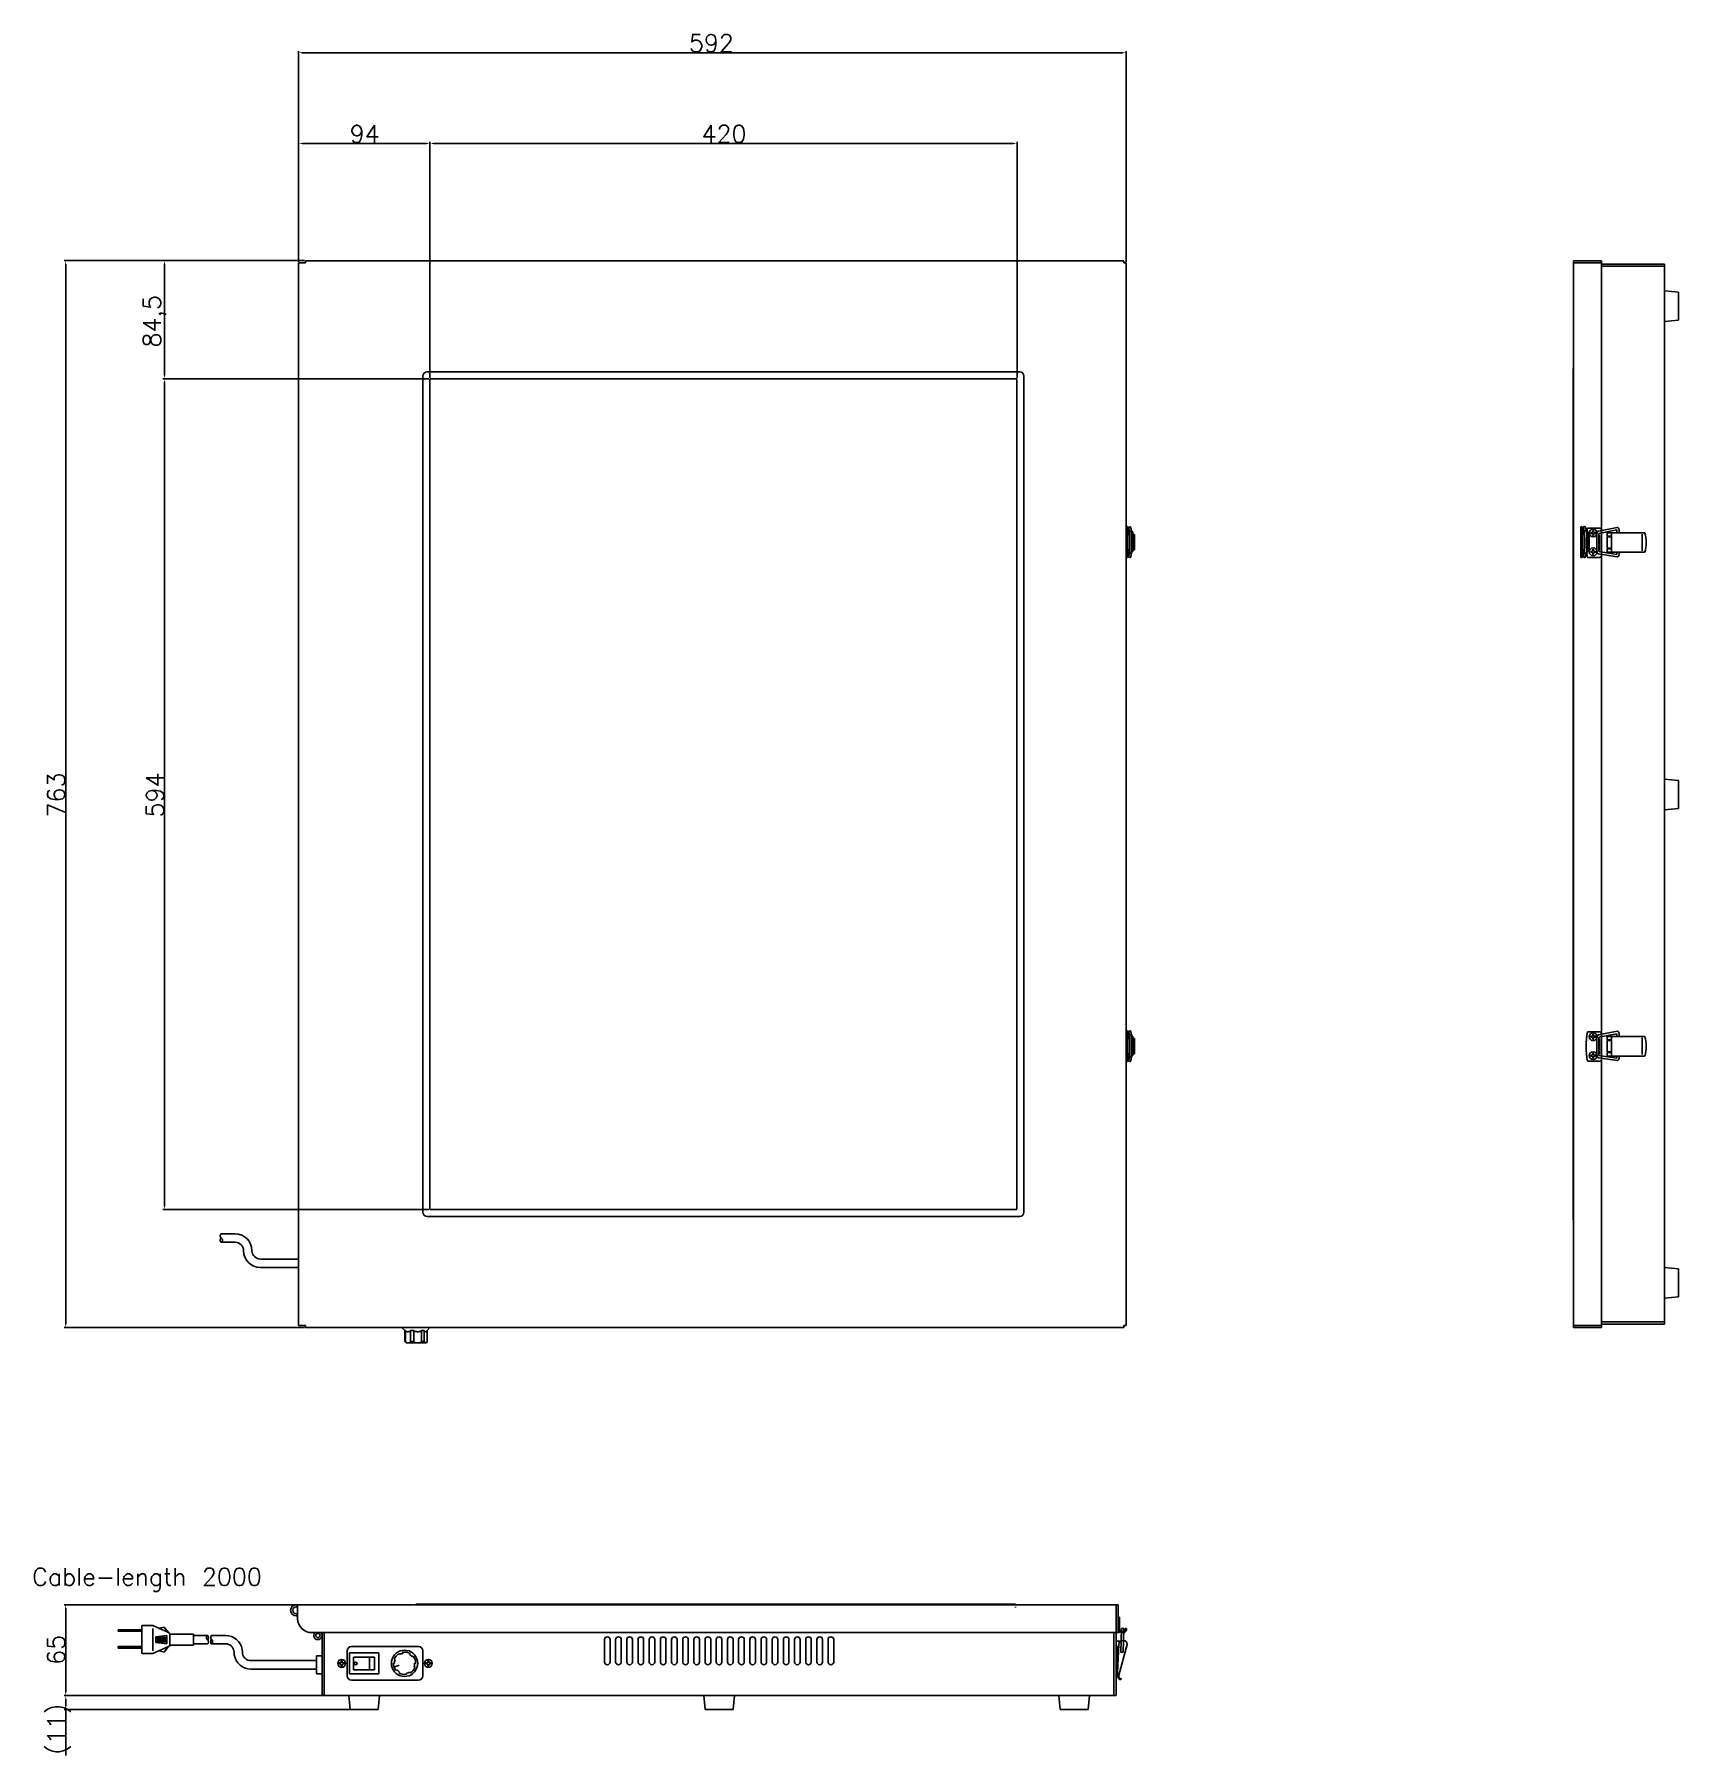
# Model space of a CAD drawing. Extents: x 339 to 1515, y 1810 to 3041.
import ezdxf

# ---------------------------------------------------------------- set-up
doc = ezdxf.new("R2010")
doc.units = 0
doc.linetypes.add('HIDDEN', pattern=[0.375, 0.25, -0.125])
doc.layers.get('0').update_dxf_attribs({"linetype": 'CONTINUOUS'})
doc.layers.get('DEFPOINTS').update_dxf_attribs({"linetype": 'CONTINUOUS'})
doc.layers.add('FP-602', color=7, linetype='CONTINUOUS')
doc.styles.get("Standard").update_dxf_attribs({"font": 'txt', "bigfont": 'extfont2.shx'})
doc.dimstyles.get("Standard").update_dxf_attribs({"dimtxt": 2.5, "dimasz": 2.5, "dimexe": 1.25, "dimexo": 0.625, "dimtad": 1, "dimcen": 2.5, "dimazin": 3, "dimtfac": 1, "dimtmove": 0, "dimatfit": 3})

# ---------------------------------------------------------------- blocks, each defined once
blk = doc.blocks.new('*U18')
at = {"color": 0}
blk.add_text('420', height=12.5, dxfattribs=at).set_placement((815.8, 2964))
blk = doc.blocks.new('*D5')
at = {"color": 0}
for p, q in [((621.5, 2798.7), (621.5, 2964.6)), ((624, 2963.4), (1039, 2963.4)), ((1041.5, 2795.7), (1041.5, 2964.6))]:
    blk.add_line(p, q, dxfattribs=at)
for points in [[(624, 2963.8), (624, 2963), (621.5, 2963.4)], [(1039, 2963.8), (1039, 2963), (1041.5, 2963.4)]]:
    blk.add_solid(points, dxfattribs=at)
at = {"layer": 'DEFPOINTS', "color": 0}
for p in [(1041.5, 2963.4), (621.5, 2798.1), (1041.5, 2795.1)]:
    blk.add_point(p, dxfattribs=at)
at = {"layer": 'FP-602'}
blk.add_blockref('*U18', (0, 0), dxfattribs=at)
blk = doc.blocks.new('*U17')
at = {"color": 0}
blk.add_text('94', height=12.5, dxfattribs=at).set_placement((564.1, 2964))
blk = doc.blocks.new('*D6')
at = {"color": 0}
for p, q in [((527.5, 2878.7), (527.5, 2964.6)), ((619, 2963.4), (530, 2963.4)), ((621.5, 2795.7), (621.5, 2964.6))]:
    blk.add_line(p, q, dxfattribs=at)
for points in [[(530, 2963.8), (530, 2963), (527.5, 2963.4)], [(619, 2963.8), (619, 2963), (621.5, 2963.4)]]:
    blk.add_solid(points, dxfattribs=at)
at = {"layer": 'DEFPOINTS', "color": 0}
for p in [(527.5, 2963.4), (527.5, 2878), (621.5, 2795.1)]:
    blk.add_point(p, dxfattribs=at)
at = {"layer": 'FP-602'}
blk.add_blockref('*U17', (0, 0), dxfattribs=at)
blk = doc.blocks.new('*U19')
at = {"color": 0}
blk.add_text('594', height=12.5, rotation=90, dxfattribs=at).set_placement((431, 2481.4))
blk = doc.blocks.new('*D7')
at = {"color": 0}
for p, q in [((620.8, 2795.1), (430.4, 2795.1)), ((431.6, 2792.6), (431.6, 2203.6)), ((620.8, 2201.1), (430.4, 2201.1))]:
    blk.add_line(p, q, dxfattribs=at)
for points in [[(431.2, 2792.6), (432, 2792.6), (431.6, 2795.1)], [(431.2, 2203.6), (432, 2203.6), (431.6, 2201.1)]]:
    blk.add_solid(points, dxfattribs=at)
at = {"layer": 'DEFPOINTS', "color": 0}
for p in [(621.5, 2795.1), (431.6, 2201.1), (621.5, 2201.1)]:
    blk.add_point(p, dxfattribs=at)
at = {"layer": 'FP-602'}
blk.add_blockref('*U19', (0, 0), dxfattribs=at)
blk = doc.blocks.new('*U22')
at = {"color": 0}
blk.add_text('84,5', height=12.5, rotation=90, dxfattribs=at).set_placement((428.9, 2817.5))
blk = doc.blocks.new('*D8')
at = {"color": 0}
for p, q in [((531.8, 2879.6), (430.4, 2879.6)), ((431.6, 2797.6), (431.6, 2877.1)), ((620.8, 2795.1), (430.4, 2795.1))]:
    blk.add_line(p, q, dxfattribs=at)
for points in [[(431.2, 2877.1), (432, 2877.1), (431.6, 2879.6)], [(431.2, 2797.6), (432, 2797.6), (431.6, 2795.1)]]:
    blk.add_solid(points, dxfattribs=at)
at = {"layer": 'DEFPOINTS', "color": 0}
for p in [(431.6, 2879.6), (532.5, 2879.6), (621.5, 2795.1)]:
    blk.add_point(p, dxfattribs=at)
at = {"layer": 'FP-602'}
blk.add_blockref('*U22', (0, 0), dxfattribs=at)
blk = doc.blocks.new('*U24')
at = {"color": 0}
blk.add_text('763', height=12.5, rotation=90, dxfattribs=at).set_placement((360.3, 2481.4))
blk = doc.blocks.new('*D9')
at = {"color": 0}
for p, q in [((531.8, 2879.6), (359.7, 2879.6)), ((360.9, 2877.1), (360.9, 2119)), ((531.8, 2116.5), (359.7, 2116.5))]:
    blk.add_line(p, q, dxfattribs=at)
for points in [[(360.5, 2877.1), (361.3, 2877.1), (360.9, 2879.6)], [(360.5, 2119), (361.3, 2119), (360.9, 2116.5)]]:
    blk.add_solid(points, dxfattribs=at)
at = {"layer": 'DEFPOINTS', "color": 0}
for p in [(532.5, 2879.6), (360.9, 2116.5), (532.5, 2116.5)]:
    blk.add_point(p, dxfattribs=at)
at = {"layer": 'FP-602'}
blk.add_blockref('*U24', (0, 0), dxfattribs=at)
blk = doc.blocks.new('*U23')
at = {"color": 0}
blk.add_text('592', height=12.5, dxfattribs=at).set_placement((806.8, 3028.9))
blk = doc.blocks.new('*D10')
at = {"color": 0}
for p, q in [((527.5, 2878.7), (527.5, 3029.5)), ((530, 3028.3), (1117, 3028.3)), ((1119.5, 2878.7), (1119.5, 3029.5))]:
    blk.add_line(p, q, dxfattribs=at)
for points in [[(530, 3028.7), (530, 3027.9), (527.5, 3028.3)], [(1117, 3028.7), (1117, 3027.9), (1119.5, 3028.3)]]:
    blk.add_solid(points, dxfattribs=at)
at = {"layer": 'DEFPOINTS', "color": 0}
for p in [(1119.5, 3028.3), (527.5, 2878), (1119.5, 2878)]:
    blk.add_point(p, dxfattribs=at)
at = {"layer": 'FP-602'}
blk.add_blockref('*U23', (0, 0), dxfattribs=at)
blk = doc.blocks.new('*U20')
at = {"color": 0}
blk.add_text('(11)', height=12.5, rotation=90, dxfattribs=at).set_placement((360.3, 1811.1))
blk = doc.blocks.new('*D11')
at = {"color": 0}
for p, q in [((544.3, 1853.3), (359.7, 1853.3)), ((360.9, 1850.8), (360.9, 1845.9)), ((564.3, 1843.4), (359.7, 1843.4)), ((360.9, 1843.4), (360.9, 1810.4))]:
    blk.add_line(p, q, dxfattribs=at)
for points in [[(360.5, 1850.8), (361.3, 1850.8), (360.9, 1853.3)], [(360.5, 1845.9), (361.3, 1845.9), (360.9, 1843.4)]]:
    blk.add_solid(points, dxfattribs=at)
at = {"layer": 'DEFPOINTS', "color": 0}
for p in [(545, 1853.3), (360.9, 1843.4), (565, 1843.4)]:
    blk.add_point(p, dxfattribs=at)
at = {"layer": 'FP-602'}
blk.add_blockref('*U20', (0, 0), dxfattribs=at)
blk = doc.blocks.new('*U21')
at = {"color": 0}
blk.add_text('65', height=12.5, rotation=90, dxfattribs=at).set_placement((360.3, 1875.4))
blk = doc.blocks.new('*D12')
at = {"color": 0}
for p, q in [((526.8, 1918.3), (359.7, 1918.3)), ((360.9, 1915.8), (360.9, 1855.8)), ((544.3, 1853.3), (359.7, 1853.3))]:
    blk.add_line(p, q, dxfattribs=at)
for points in [[(360.5, 1915.8), (361.3, 1915.8), (360.9, 1918.3)], [(360.5, 1855.8), (361.3, 1855.8), (360.9, 1853.3)]]:
    blk.add_solid(points, dxfattribs=at)
at = {"layer": 'DEFPOINTS', "color": 0}
for p in [(527.5, 1918.3), (360.9, 1853.3), (545, 1853.3)]:
    blk.add_point(p, dxfattribs=at)
at = {"layer": 'FP-602'}
blk.add_blockref('*U21', (0, 0), dxfattribs=at)
blk = doc.blocks.new('A$C2AB63598')
at = {"layer": 'FP-602'}
for p, q in [((0.4, 763), (20.4, 763)), ((0.4, 0), (0.4, 763)), ((0.4, 761.5), (20.4, 761.5)), ((20.4, 763), (20.4, 0)), ((65.4, 760.5), (20.4, 760.5)), ((20.4, 759), (65.4, 759)), ((65.4, 2.5), (65.4, 760.5)), ((65.4, 741.5), (75.4, 740.5)), ((65.4, 719.5), (65.4, 741.5)), ((75.4, 720.5), (75.4, 740.5)), ((65.4, 719.5), (75.4, 720.5)), ((0, 686), (0.4, 686)), ((0, 77), (0, 686)), ((0.4, 686), (0.4, 77)), ((5.5, 550.8), (5.5, 572.8)), ((5.5, 572.8), (6.5, 572.8)), ((6.5, 572.8), (6.5, 550.8)), ((7.5, 572), (6.5, 569)), ((7.4, 569), (6.5, 569)), ((8, 567.3), (6.5, 567.3)), ((8, 569), (7.4, 569)), ((7.4, 567.5), (7.4, 568.8)), ((7.5, 572.1), (8, 569.8)), ((8, 569.8), (8, 569)), ((8, 567.3), (8, 569.1)), ((8, 556.3), (8, 567.4)), ((8.2, 569.8), (9.2, 569.8)), ((9.5, 569.8), (9, 572.1)), ((9.5, 569.8), (9.5, 569)), ((9.5, 569), (9.5, 567.3)), ((9.5, 567.3), (9.5, 569)), ((9.5, 569), (9.8, 569)), ((9.5, 556.3), (9.5, 567.3)), ((9.5, 567.3), (10.5, 567.3)), ((9.8, 567.3), (9.5, 567.3)), ((9.8, 569), (9.8, 567.3)), ((9.8, 567.3), (9.8, 569)), ((9.8, 569), (10.5, 569)), ((10.5, 567.3), (9.8, 567.3)), ((10.4, 571.8), (18.9, 571.8)), ((10.5, 569), (10.5, 567.3)), ((10.5, 556.3), (10.5, 567.3)), ((10.5, 567.3), (11.5, 567.3)), ((10.5, 556.3), (10.5, 567.3)), ((10.5, 567.3), (11.5, 567.3)), ((10.5, 567.3), (10.5, 556.3)), ((11.5, 567.3), (11.5, 556.3)), ((11.5, 567.3), (11.5, 556.3)), ((12.6, 568), (12.6, 568.6)), ((12.6, 568.6), (13.2, 568.6)), ((12.6, 568), (13.2, 568)), ((14.1, 570.1), (14.7, 570.1)), ((14.1, 570.1), (14.1, 569.5)), ((14.1, 566.5), (14.1, 567.1)), ((14.1, 566.5), (14.7, 566.5)), ((14.7, 570.1), (14.7, 569.5)), ((14.7, 566.5), (14.7, 567.1)), ((16.2, 568.6), (15.6, 568.6)), ((16.2, 568), (15.6, 568)), ((16.2, 568), (15.6, 568)), ((16.2, 568), (16.2, 568.6)), ((16.9, 568.2), (16.9, 554.8)), ((18.2, 569.7), (31.6, 572.3)), ((18.4, 568), (31.4, 570.5)), ((18.4, 555), (18.4, 568)), ((18.4, 566.8), (18.9, 566.8)), ((18.9, 566.8), (18.9, 555.8)), ((24.4, 568.5), (27.4, 568.5)), ((24.4, 566), (24.4, 568.5)), ((27.4, 568.5), (27.4, 566)), ((27.4, 568.5), (27.4, 554.5)), ((51.4, 568.5), (27.4, 568.5)), ((31.4, 570.5), (31.4, 568.5)), ((32.9, 570.8), (32.9, 568.5)), ((49.4, 567.5), (49.4, 555.5)), ((8, 556.3), (6.5, 556.3)), ((6.5, 555), (6.5, 556.3)), ((6.5, 556.3), (8, 556.3)), ((8, 555), (6.5, 555)), ((7.5, 551.5), (6.5, 555)), ((7.4, 555.2), (7.4, 556.1)), ((8, 553.8), (8, 556.3)), ((8, 553.8), (8, 556.3)), ((8, 556.3), (8, 555)), ((9.5, 553.8), (9.5, 556.3)), ((10.5, 556.3), (9.5, 556.3)), ((9.5, 555), (9.5, 556.3)), ((9.5, 556.3), (9.8, 556.3)), ((9.8, 555), (9.5, 555)), ((9.8, 556.3), (9.8, 555)), ((9.8, 555), (9.8, 556.3)), ((9.8, 556.3), (10.5, 556.3)), ((10.5, 555), (9.8, 555)), ((11.5, 556.3), (10.5, 556.3)), ((11.5, 556.3), (10.5, 556.3)), ((10.5, 556.3), (10.5, 555)), ((12.6, 554.5), (12.6, 555.1)), ((12.6, 555.1), (13.2, 555.1)), ((12.6, 554.5), (13.2, 554.5)), ((14.1, 556.6), (14.7, 556.6)), ((14.1, 556.6), (14.1, 556)), ((14.7, 556.6), (14.7, 556)), ((16.2, 555.1), (15.6, 555.1)), ((16.2, 554.5), (15.6, 554.5)), ((16.2, 554.5), (15.6, 554.5)), ((16.2, 554.5), (16.2, 555.1)), ((18.9, 555.8), (18.4, 555.8)), ((18.4, 555), (31.4, 553)), ((27.4, 566), (24.4, 566)), ((24.4, 565.5), (27.4, 565.5)), ((24.4, 557.5), (24.4, 565.5)), ((27.4, 557.5), (24.4, 557.5)), ((24.4, 557), (27.4, 557)), ((24.4, 554.5), (24.4, 557)), ((27.4, 554.5), (24.4, 554.5)), ((27.4, 565.5), (27.4, 557.5)), ((27.4, 557), (27.4, 554.5)), ((27.4, 554.5), (51.4, 554.5)), ((31.4, 553), (31.4, 554.5)), ((32.9, 552.8), (32.9, 554.5)), ((6.5, 550.8), (5.5, 550.8)), ((7.5, 551.6), (8, 553.8)), ((8.2, 553.8), (9.2, 553.8)), ((9, 551.6), (9.5, 553.8)), ((18.9, 550.8), (10.4, 550.8)), ((14.1, 553), (14.1, 553.6)), ((14.1, 553), (14.7, 553)), ((14.7, 553), (14.7, 553.6)), ((18.2, 553.3), (31.6, 551.2)), ((65.4, 392.2), (75.4, 391.2)), ((65.4, 370.2), (65.4, 392.2)), ((75.4, 371.2), (75.4, 391.2)), ((65.4, 370.2), (75.4, 371.2)), ((10.4, 211.5), (18.9, 211.5)), ((14.1, 209.8), (14.7, 209.8)), ((14.1, 209.8), (14.1, 209.2)), ((14.7, 209.8), (14.7, 209.2)), ((18.2, 209.4), (31.6, 212)), ((18.4, 207.7), (31.4, 210.2)), ((31.4, 210.2), (31.4, 208.2)), ((32.9, 210.5), (32.9, 208.2)), ((12.6, 207.7), (12.6, 208.3)), ((12.6, 208.3), (13.2, 208.3)), ((12.6, 207.7), (13.2, 207.7)), ((14.1, 206.2), (14.1, 206.8)), ((14.1, 206.2), (14.7, 206.2)), ((14.7, 206.2), (14.7, 206.8)), ((16.2, 208.3), (15.6, 208.3)), ((16.2, 207.7), (15.6, 207.7)), ((16.2, 207.7), (15.6, 207.7)), ((16.2, 207.7), (16.2, 208.3)), ((16.9, 207.9), (16.9, 194.5)), ((18.4, 194.7), (18.4, 207.7)), ((18.4, 206.5), (18.9, 206.5)), ((18.9, 206.5), (18.9, 195.5)), ((24.4, 208.2), (27.4, 208.2)), ((24.4, 205.7), (24.4, 208.2)), ((27.4, 205.7), (24.4, 205.7)), ((24.4, 205.2), (27.4, 205.2)), ((24.4, 197.2), (24.4, 205.2)), ((27.4, 197.2), (24.4, 197.2)), ((27.4, 208.2), (27.4, 205.7)), ((27.4, 208.2), (27.4, 194.2)), ((51.4, 208.2), (27.4, 208.2)), ((27.4, 205.2), (27.4, 197.2)), ((49.4, 207.2), (49.4, 195.2)), ((18.9, 190.5), (10.4, 190.5)), ((12.6, 194.2), (12.6, 194.8)), ((12.6, 194.8), (13.2, 194.8)), ((12.6, 194.2), (13.2, 194.2)), ((14.1, 196.3), (14.7, 196.3)), ((14.1, 196.3), (14.1, 195.7)), ((14.1, 192.7), (14.1, 193.3)), ((14.1, 192.7), (14.7, 192.7)), ((14.7, 196.3), (14.7, 195.7)), ((14.7, 192.7), (14.7, 193.3)), ((16.2, 194.8), (15.6, 194.8)), ((16.2, 194.2), (15.6, 194.2)), ((16.2, 194.2), (15.6, 194.2)), ((16.2, 194.2), (16.2, 194.8)), ((18.2, 193), (31.6, 190.9)), ((18.9, 195.5), (18.4, 195.5)), ((18.4, 194.7), (31.4, 192.7)), ((24.4, 196.7), (27.4, 196.7)), ((24.4, 194.2), (24.4, 196.7)), ((27.4, 194.2), (24.4, 194.2)), ((27.4, 196.7), (27.4, 194.2)), ((27.4, 194.2), (51.4, 194.2)), ((31.4, 192.7), (31.4, 194.2)), ((32.9, 192.5), (32.9, 194.2)), ((0.4, 77), (0, 77)), ((65.5, 43), (75.5, 42)), ((65.5, 21), (65.5, 43)), ((75.5, 22), (75.5, 42)), ((65.5, 21), (75.5, 22)), ((0.4, 1.5), (20.4, 1.5)), ((20.4, 0), (0.4, 0)), ((20.4, 4), (65.4, 4)), ((20.4, 2.5), (65.4, 2.5))]:
    blk.add_line(p, q, dxfattribs=at)
for centre in [(14.4, 568.3), (14.4, 554.8), (14.4, 208), (14.4, 194.5)]:
    blk.add_circle(centre, 2.8, dxfattribs=at)
for centre, radius, start, end in [((8.2, 572.1), 0.75, 0, 180), ((69.9, 561.3), 60.5, 170, 190), ((13.3, 569.4), 0.8, 262, 0), ((13.3, 567.2), 0.8, 0, 98), ((13.3, 569.4), 0.8, 0, 8), ((13.3, 567.2), 0.8, 352, 0), ((15.5, 569.4), 0.8, 172, 278), ((15.5, 567.2), 0.8, 82, 188), ((18.4, 568.2), 1.5, 98, 180), ((18.9, 570.3), 1.5, 7.9, 90), ((31.4, 570.8), 1.5, 0, 82), ((27.2, 561.5), 25.1, 0, 16.2), ((13.3, 555.9), 0.8, 262, 0), ((13.3, 553.7), 0.8, 0, 98), ((13.3, 555.9), 0.8, 0, 8), ((15.5, 555.9), 0.8, 172, 278), ((15.5, 553.7), 0.8, 82, 188), ((18.4, 554.8), 1.5, 180, 262), ((27.2, 561.5), 25.1, 343.8, 0), ((8.2, 551.6), 0.75, 180, 0), ((13.3, 553.7), 0.8, 352, 0), ((18.9, 552.3), 1.5, 270, 0), ((18.9, 552.3), 1.5, 0, 25.2), ((31.4, 552.7), 1.5, 278, 0), ((69.9, 201), 60.5, 170, 190), ((18.4, 207.9), 1.5, 98, 180), ((18.9, 210), 1.5, 7.9, 90), ((31.4, 210.5), 1.5, 0, 82), ((13.3, 209.1), 0.8, 262, 0), ((13.3, 206.9), 0.8, 0, 98), ((13.3, 209.1), 0.8, 0, 8), ((13.3, 206.9), 0.8, 352, 0), ((15.5, 209.1), 0.8, 172, 278), ((15.5, 206.9), 0.8, 82, 188), ((27.2, 201.2), 25.1, 0, 16.2), ((27.2, 201.2), 25.1, 343.8, 0), ((13.3, 195.6), 0.8, 262, 0), ((13.3, 193.4), 0.8, 0, 98), ((13.3, 195.6), 0.8, 0, 8), ((13.3, 193.4), 0.8, 352, 0), ((15.5, 195.6), 0.8, 172, 278), ((15.5, 193.4), 0.8, 82, 188), ((18.4, 194.5), 1.5, 180, 262), ((18.9, 192), 1.5, 270, 0), ((18.9, 192), 1.5, 0, 25.2), ((31.4, 192.4), 1.5, 278, 0)]:
    blk.add_arc(centre, radius, start, end, dxfattribs=at)
blk = doc.blocks.new('A$C5C9B635F')
at = {"layer": 'FP-602'}
for p, q in [((127.5, 75), (715.5, 75)), ((128.5, 75), (128.5, 65)), ((213, 75.4), (642, 75.4)), ((213, 75), (213, 75.4)), ((642, 75), (213, 75)), ((714, 75), (714, 55)), ((715.5, 75), (715.5, 55)), ((127.5, 73.5), (128.5, 73.5)), ((127.5, 68.5), (128.5, 68.5)), ((127.5, 67), (128.5, 67)), ((642, 73.4), (642, 73)), ((715.5, 55), (715.5, 66)), ((715.5, 66), (716.5, 66)), ((716.5, 66), (716.5, 55)), ((0, 57), (17, 57)), ((0, 56), (0, 57)), ((17, 56), (0, 56)), ((17, 60), (17, 40)), ((17, 60), (25, 60)), ((17, 57), (17, 56)), ((25, 60), (36, 55)), ((25, 58), (25, 42)), ((35, 53), (27, 52)), ((27, 52), (27, 48)), ((28, 52), (28, 48)), ((29, 52), (29, 48)), ((33, 59), (29.3, 58)), ((30, 52), (30, 48)), ((31, 52), (31, 48)), ((32, 52), (32, 48)), ((36, 55), (33, 59)), ((33, 52), (33, 48)), ((34, 52), (34, 48)), ((35, 53), (35, 47)), ((37, 54), (37, 46)), ((37, 54), (54, 54)), ((37, 46), (37, 54)), ((54, 54), (54, 46)), ((54, 53), (64, 53)), ((77, 53), (67, 53)), ((715.5, 55), (138.5, 55)), ((146, 52), (146, 55)), ((146, 10), (146, 55)), ((147.5, 10), (147.5, 55)), ((348, 50), (348, 34)), ((352, 50), (352, 34)), ((356, 50), (356, 34)), ((360, 50), (360, 34)), ((364, 50), (364, 34)), ((368, 50), (368, 34)), ((372, 50), (372, 34)), ((376, 50), (376, 34)), ((380, 50), (380, 34)), ((384, 50), (384, 34)), ((388, 50), (388, 34)), ((392, 50), (392, 34)), ((396, 50), (396, 34)), ((400, 50), (400, 34)), ((404, 50), (404, 34)), ((408, 50), (408, 34)), ((412, 50), (412, 34)), ((416, 50), (416, 34)), ((420, 50), (420, 34)), ((424, 50), (424, 34)), ((428, 50), (428, 34)), ((432, 50), (432, 34)), ((436, 50), (436, 34)), ((440, 50), (440, 34)), ((444, 50), (444, 34)), ((448, 50), (448, 34)), ((452, 50), (452, 34)), ((456, 50), (456, 34)), ((460, 50), (460, 34)), ((464, 50), (464, 34)), ((468, 50), (468, 34)), ((472, 50), (472, 34)), ((476, 50), (476, 34)), ((480, 50), (480, 34)), ((484, 50), (484, 34)), ((488, 50), (488, 34)), ((492, 50), (492, 34)), ((496, 50), (496, 34)), ((500, 50), (500, 34)), ((504, 50), (504, 34)), ((508, 50), (508, 34)), ((512, 50), (512, 34)), ((712.5, 55), (712.5, 10)), ((714, 55), (714, 10)), ((716.5, 55), (715.5, 55)), ((717.5, 41), (718, 58)), ((718, 58), (719.5, 58)), ((719.5, 58), (719, 41)), ((720.5, 58), (721.5, 58)), ((0, 45), (17, 45)), ((0, 44), (0, 45)), ((17, 44), (0, 44)), ((17, 45), (17, 44)), ((17, 40), (25, 40)), ((25, 40), (36, 45)), ((35, 47), (27, 48)), ((33, 41), (29.3, 41.9)), ((36, 45), (33, 41)), ((54, 46), (37, 46)), ((54, 47), (64, 47)), ((77, 47), (67, 47)), ((142, 25.5), (142, 38.5)), ((142, 38.5), (146, 38.5)), ((146, 38.5), (146, 25.5)), ((164, 42), (164, 24)), ((165.5, 40.5), (186.5, 40.5)), ((165.5, 25.5), (165.5, 40.5)), ((167, 45), (215, 45)), ((168.5, 37.5), (183.5, 37.5)), ((168.5, 28.5), (168.5, 37.5)), ((180, 37), (180, 29)), ((183.5, 37.5), (183.5, 28.5)), ((186.5, 40.5), (186.5, 25.5)), ((201.4, 39.3), (201, 40)), ((203.7, 40.2), (203.6, 41)), ((208.6, 39.3), (209, 40)), ((210.5, 37.7), (211.1, 38.2)), ((218, 42), (218, 24)), ((714, 49), (715, 49)), ((714, 45), (716, 45)), ((715, 49), (717.5, 49)), ((716, 46.5), (715, 26.5)), ((715, 24), (715, 45)), ((722, 46.5), (716, 24.5)), ((717.5, 41), (719, 41)), ((115, 35), (95, 35)), ((95, 29), (115, 29)), ((114, 29), (142, 29)), ((115, 35), (142, 35)), ((146, 25.5), (142, 25.5)), ((158.2, 32.7), (158.2, 33.3)), ((158.2, 33.3), (158.8, 33.3)), ((158.2, 32.7), (158.8, 32.7)), ((159.7, 34.8), (160.3, 34.8)), ((159.7, 34.8), (159.7, 34.2)), ((159.7, 31.2), (159.7, 31.8)), ((159.7, 31.2), (160.3, 31.2)), ((160.3, 34.8), (160.3, 34.2)), ((160.3, 31.2), (160.3, 31.8)), ((161.8, 33.3), (161.2, 33.3)), ((161.8, 32.7), (161.2, 32.7)), ((161.8, 32.7), (161.2, 32.7)), ((161.8, 32.7), (161.8, 33.3)), ((186.5, 25.5), (165.5, 25.5)), ((183.5, 28.5), (168.5, 28.5)), ((197.8, 33.1), (197, 33.1)), ((198.2, 35.5), (197.5, 35.8)), ((201.2, 31.7), (197.5, 30.3)), ((199.5, 28.5), (198.9, 27.9)), ((201.4, 26.8), (201, 26.2)), ((206.3, 26), (206.4, 25.2)), ((208.6, 26.8), (209, 26.2)), ((211.8, 30.6), (212.5, 30.3)), ((212.2, 33.1), (213, 33.1)), ((220.2, 32.7), (220.2, 33.3)), ((220.2, 33.3), (220.8, 33.3)), ((220.2, 32.7), (220.8, 32.7)), ((221.7, 34.8), (222.3, 34.8)), ((221.7, 34.8), (221.7, 34.2)), ((221.7, 31.2), (221.7, 31.8)), ((221.7, 31.2), (222.3, 31.2)), ((222.3, 34.8), (222.3, 34.2)), ((222.3, 31.2), (222.3, 31.8)), ((223.8, 33.3), (223.2, 33.3)), ((223.8, 32.7), (223.2, 32.7)), ((223.8, 32.7), (223.2, 32.7)), ((223.8, 32.7), (223.8, 33.3)), ((167, 21), (215, 21)), ((714, 24), (715, 24)), ((717, 21.5), (717.5, 21.5)), ((717.5, 21.5), (718, 22)), ((146, 10), (714, 10)), ((165, 10), (166, 0)), ((165, 10), (187, 10)), ((166, 0), (186, 0)), ((187, 10), (186, 0)), ((419, 10), (420, 0)), ((419, 10), (441, 10)), ((420, 0), (440, 0)), ((441, 10), (440, 0)), ((673, 10), (674, 0)), ((673, 10), (695, 10)), ((674, 0), (694, 0)), ((695, 10), (694, 0))]:
    blk.add_line(p, q, dxfattribs=at)
for points in [[(64.8, 51.5), (64.7, 51.2), (64.7, 51), (64.6, 50.7), (64.6, 50.5), (64.5, 50.3), (64.4, 50.2), (64.3, 50.1), (64.1, 50), (64, 50), (63.9, 50), (63.7, 50.1), (63.6, 50.2), (63.5, 50.3), (63.4, 50.5), (63.4, 50.7), (63.3, 51), (63.3, 51.2), (63.3, 51.5), (63.3, 51.7), (63.3, 52), (63.4, 52.2), (63.4, 52.4), (63.5, 52.6), (63.6, 52.8), (63.7, 52.9), (63.9, 53), (64, 53), (64.1, 53), (64.3, 52.9), (64.4, 52.8), (64.5, 52.6), (64.6, 52.4), (64.6, 52.2), (64.7, 52), (64.7, 51.7), (64.8, 51.5)], [(64, 50), (64.1, 50), (64.3, 49.9), (64.4, 49.8), (64.5, 49.6), (64.6, 49.4), (64.6, 49.2), (64.7, 49), (64.7, 48.7), (64.8, 48.5), (64.7, 48.2), (64.7, 48), (64.6, 47.7), (64.6, 47.5), (64.5, 47.3), (64.4, 47.2), (64.3, 47.1), (64.1, 47), (64, 47)], [(67, 50), (66.9, 50), (66.7, 50.1), (66.6, 50.2), (66.5, 50.3), (66.4, 50.5), (66.4, 50.7), (66.3, 51), (66.3, 51.2), (66.3, 51.5), (66.3, 51.7), (66.3, 52), (66.4, 52.2), (66.4, 52.4), (66.5, 52.6), (66.6, 52.8), (66.7, 52.9), (66.9, 53), (67, 53)], [(66.3, 48.5), (66.3, 48.7), (66.3, 49), (66.4, 49.2), (66.4, 49.4), (66.5, 49.6), (66.6, 49.8), (66.7, 49.9), (66.9, 50), (67, 50), (67.1, 50), (67.3, 49.9), (67.4, 49.8), (67.5, 49.6), (67.6, 49.4), (67.6, 49.2), (67.7, 49), (67.7, 48.7), (67.8, 48.5), (67.7, 48.2), (67.7, 48), (67.6, 47.7), (67.6, 47.5), (67.5, 47.3), (67.4, 47.2), (67.3, 47.1), (67.1, 47), (67, 47), (66.9, 47), (66.7, 47.1), (66.6, 47.2), (66.5, 47.3), (66.4, 47.5), (66.4, 47.7), (66.3, 48), (66.3, 48.2), (66.3, 48.5)], [(77, 53), (79.1, 52.8), (81.1, 52.3), (83, 51.4), (84.7, 50.2), (86.2, 48.7), (87.4, 47), (88.3, 45.1), (88.8, 43.1), (89, 41)], [(716.5, 56), (716.6, 55.9), (716.7, 55.8), (716.7, 55.7), (716.8, 55.6), (716.9, 55.6), (717, 55.5), (717.2, 55.3), (717.4, 55.2), (717.6, 55.1), (717.8, 55.1), (718.1, 55), (718.3, 55), (718.4, 55), (718.5, 55), (718.6, 55), (718.8, 55), (718.9, 55), (719, 55), (719.2, 55), (719.4, 55), (719.6, 55), (719.8, 55.1), (719.9, 55.1), (720.1, 55.2), (720.2, 55.2), (720.2, 55.3), (720.3, 55.3), (720.4, 55.4), (720.4, 55.4), (720.5, 55.5), (720.7, 55.6), (720.8, 55.8), (721, 56), (721.1, 56.2), (721.2, 56.4), (721.3, 56.6), (721.3, 56.6), (721.4, 56.7), (721.4, 56.9), (721.4, 57), (721.5, 57.2), (721.5, 57.3), (721.5, 57.5), (721.5, 57.6), (721.5, 57.6), (721.5, 57.7), (721.5, 57.8), (721.5, 57.9), (721.5, 58), (721.5, 58)], [(716.5, 57), (716.6, 56.9), (716.7, 56.8), (716.8, 56.7), (716.9, 56.6), (717, 56.6), (717.1, 56.5), (717.3, 56.4), (717.5, 56.3), (717.7, 56.2), (717.9, 56.1), (718.1, 56), (718.3, 56), (718.4, 56), (718.5, 56), (718.6, 56), (718.8, 56), (718.9, 56), (719, 56), (719.2, 56), (719.3, 56), (719.5, 56.1), (719.6, 56.1), (719.8, 56.2), (719.9, 56.3), (720, 56.3), (720, 56.4), (720.1, 56.4), (720.1, 56.5), (720.2, 56.5), (720.2, 56.6), (720.2, 56.6), (720.3, 56.7), (720.3, 56.8), (720.3, 56.8), (720.4, 56.9), (720.4, 57), (720.4, 57), (720.4, 57.1), (720.4, 57.1), (720.5, 57.2), (720.5, 57.3), (720.5, 57.4), (720.5, 57.5), (720.5, 57.5), (720.5, 57.6), (720.5, 57.6), (720.5, 57.7), (720.5, 57.8), (720.5, 57.9), (720.5, 58)], [(77, 47), (78, 46.9), (79.1, 46.6), (80, 46.2), (80.9, 45.6), (81.6, 44.8), (82.2, 44), (82.6, 43), (82.9, 42), (83, 41)], [(95, 29), (92.9, 29.2), (90.9, 29.7), (89, 30.6), (87.3, 31.8), (85.8, 33.3), (84.6, 35), (83.7, 36.9), (83.2, 38.9), (83, 41)], [(95, 35), (94, 35.1), (92.9, 35.3), (92, 35.8), (91.1, 36.4), (90.4, 37.1), (89.8, 38), (89.4, 38.9), (89.1, 39.9), (89, 41)], [(195.6, 33.1), (195.7, 31.4), (196.2, 29.9), (196.9, 28.4), (197.8, 27), (199, 25.9), (200.3, 24.9), (201.8, 24.2), (203.4, 23.8), (205, 23.7), (206.6, 23.8), (208.2, 24.2), (209.7, 24.9), (211, 25.9), (212.2, 27), (213.1, 28.4), (213.8, 29.9), (214.3, 31.4), (214.4, 33.1), (214.3, 34.7), (213.8, 36.3), (213.1, 37.8), (212.2, 39.1), (211, 40.3), (209.7, 41.2), (208.2, 41.9), (206.6, 42.3), (205, 42.5), (203.4, 42.3), (201.8, 41.9), (200.3, 41.2), (199, 40.3), (197.8, 39.1), (196.9, 37.8), (196.2, 36.3), (195.7, 34.7), (195.6, 33.1)], [(201, 40), (199.9, 39.2), (198.9, 38.2), (198.1, 37.1), (197.5, 35.8)], [(203.7, 40.2), (202.5, 39.8), (201.4, 39.3)], [(209, 40), (207.7, 40.6), (206.4, 41), (205, 41.1), (203.6, 41)], [(210.5, 37.7), (209.6, 38.6), (208.6, 39.3)], [(213, 33.1), (212.9, 34.5), (212.5, 35.8), (211.9, 37.1), (211.1, 38.2)], [(197, 33.1), (197.1, 31.7), (197.5, 30.3), (198.1, 29.1), (198.9, 27.9)], [(198.2, 35.5), (197.9, 34.3), (197.8, 33.1)], [(199.5, 28.5), (200.4, 27.6), (201.4, 26.8)], [(201, 26.2), (202.3, 25.6), (203.6, 25.2), (205, 25.1), (206.4, 25.2)], [(206.3, 26), (207.5, 26.3), (208.6, 26.8)], [(209, 26.2), (210.1, 27), (211.1, 27.9), (211.9, 29.1), (212.5, 30.3)], [(211.8, 30.6), (212.1, 31.8), (212.2, 33.1)], [(715, 24.5), (715, 24.3), (715, 24.1), (715, 23.9), (715.1, 23.7), (715.1, 23.5), (715.2, 23.3), (715.3, 23.1), (715.3, 23), (715.4, 22.8), (715.5, 22.7), (715.6, 22.5), (715.7, 22.4), (715.8, 22.3), (715.9, 22.2), (715.9, 22.1), (716, 22), (716.1, 21.9), (716.2, 21.8), (716.3, 21.7), (716.4, 21.6), (716.6, 21.6), (716.7, 21.5), (716.8, 21.5), (717, 21.5)], [(716, 24.5), (716, 24.3), (716, 24.1), (716.1, 23.9), (716.1, 23.7), (716.1, 23.5), (716.2, 23.3), (716.3, 23.1), (716.3, 22.9), (716.4, 22.8), (716.5, 22.6), (716.6, 22.5), (716.7, 22.4), (716.8, 22.3), (716.9, 22.3), (716.9, 22.2), (717, 22.2), (717.1, 22.1), (717.2, 22.1), (717.2, 22.1), (717.3, 22), (717.5, 22), (717.6, 22), (717.7, 22), (717.9, 22), (718, 22), (718, 22)]]:
    blk.add_lwpolyline(points, dxfattribs=at)
for centre, radius in [((143, 53), 1.5), ((160, 33), 2.8), ((170, 33), 1), ((222, 33), 2.8)]:
    blk.add_circle(centre, radius, dxfattribs=at)
for centre, radius, start, end in [((127.5, 71), 4, 90, 270), ((127.5, 71), 2.5, 90, 270), ((138.5, 65), 10, 180, 270), ((36, 54), 1, 0, 90), ((143, 53), 3, 138, 0), ((143, 53), 3, 0, 41), ((350, 50), 2, 0, 180), ((358, 50), 2, 0, 180), ((366, 50), 2, 0, 180), ((374, 50), 2, 0, 180), ((382, 50), 2, 0, 180), ((390, 50), 2, 0, 180), ((398, 50), 2, 0, 180), ((406, 50), 2, 0, 180), ((414, 50), 2, 0, 180), ((422, 50), 2, 0, 180), ((430, 50), 2, 0, 180), ((438, 50), 2, 0, 180), ((446, 50), 2, 0, 180), ((454, 50), 2, 0, 180), ((462, 50), 2, 0, 180), ((470, 50), 2, 0, 180), ((478, 50), 2, 0, 180), ((486, 50), 2, 0, 180), ((494, 50), 2, 0, 180), ((502, 50), 2, 0, 180), ((510, 50), 2, 0, 180), ((719, 46.5), 3, 0, 180), ((36, 46), 1, 270, 0), ((167, 42), 3, 90, 180), ((215, 42), 3, 0, 90), ((158.9, 34.1), 0.8, 262, 0), ((158.9, 31.9), 0.8, 0, 98), ((158.9, 34.1), 0.8, 0, 8), ((158.9, 31.9), 0.8, 352, 0), ((161.1, 34.1), 0.8, 172, 278), ((161.1, 31.9), 0.8, 82, 188), ((220.9, 34.1), 0.8, 262, 0), ((220.9, 31.9), 0.8, 0, 98), ((220.9, 34.1), 0.8, 0, 8), ((220.9, 31.9), 0.8, 352, 0), ((223.1, 34.1), 0.8, 172, 278), ((223.1, 31.9), 0.8, 82, 188), ((350, 34), 2, 180, 0), ((358, 34), 2, 180, 0), ((366, 34), 2, 180, 0), ((374, 34), 2, 180, 0), ((382, 34), 2, 180, 0), ((390, 34), 2, 180, 0), ((398, 34), 2, 180, 0), ((406, 34), 2, 180, 0), ((414, 34), 2, 180, 0), ((422, 34), 2, 180, 0), ((430, 34), 2, 180, 0), ((438, 34), 2, 180, 0), ((446, 34), 2, 180, 0), ((454, 34), 2, 180, 0), ((462, 34), 2, 180, 0), ((470, 34), 2, 180, 0), ((478, 34), 2, 180, 0), ((486, 34), 2, 180, 0), ((494, 34), 2, 180, 0), ((502, 34), 2, 180, 0), ((510, 34), 2, 180, 0), ((167, 24), 3, 180, 270), ((215, 24), 3, 270, 0)]:
    blk.add_arc(centre, radius, start, end, dxfattribs=at)
blk = doc.blocks.new('A$C2C756D25')
at = {"layer": 'FP-602'}
for p, q in [((61, 772.5), (56, 772.5)), ((56, 772.5), (56, 12.5)), ((61, 774), (61, 772.5)), ((646.5, 774), (61, 774)), ((646.5, 774), (646.5, 772.5)), ((646.5, 772.5), (648, 772.5)), ((648, 12.5), (648, 772.5)), ((145, 93.5), (145, 691.5)), ((572, 694.5), (148, 694.5)), ((575, 691.5), (575, 93.5)), ((648, 561.8), (648, 583.8)), ((648, 583.8), (649, 583.8)), ((649, 583.8), (649, 561.8)), ((650, 583), (649, 580)), ((649.9, 580), (649, 580)), ((650.5, 580), (649.9, 580)), ((649.9, 578.5), (649.9, 579.8)), ((650, 583), (650.5, 580.8)), ((650.5, 580.8), (650.5, 579.9)), ((650.5, 578.3), (650.5, 580.1)), ((650.7, 580.8), (651.7, 580.8)), ((652, 580.8), (651.5, 583)), ((652, 580.8), (652, 580)), ((652, 580), (652, 578.3)), ((652, 578.3), (652, 580)), ((652, 580), (652.3, 580)), ((652.3, 580), (652.3, 578.3)), ((652.3, 578.3), (652.3, 580)), ((652.3, 580), (653, 580)), ((653, 580), (653, 578.3)), ((650.5, 578.3), (649, 578.3)), ((650.5, 567.3), (649, 567.3)), ((649, 566), (649, 567.3)), ((649, 567.3), (650.5, 567.3)), ((649.9, 566.2), (649.9, 567.1)), ((650.5, 567.3), (650.5, 578.4)), ((650.5, 564.8), (650.5, 567.3)), ((650.5, 564.8), (650.5, 567.3)), ((650.5, 567.3), (650.5, 566)), ((652, 567.3), (652, 578.3)), ((652, 578.3), (653, 578.3)), ((652.3, 578.3), (652, 578.3)), ((652, 564.8), (652, 567.3)), ((653, 567.3), (652, 567.3)), ((652, 566), (652, 567.3)), ((652, 567.3), (652.3, 567.3)), ((653, 578.3), (652.3, 578.3)), ((652.3, 567.3), (652.3, 566)), ((652.3, 566), (652.3, 567.3)), ((652.3, 567.3), (653, 567.3)), ((653, 567.3), (653, 578.3)), ((653, 578.3), (654, 578.3)), ((653, 567.3), (653, 578.3)), ((653, 578.3), (654, 578.3)), ((653, 578.3), (653, 567.3)), ((654, 567.3), (653, 567.3)), ((654, 567.3), (653, 567.3)), ((653, 567.3), (653, 566)), ((654, 578.3), (654, 567.3)), ((654, 578.3), (654, 567.3)), ((649, 561.8), (648, 561.8)), ((650.5, 566), (649, 566)), ((650, 562.5), (649, 566)), ((650, 562.5), (650.5, 564.8)), ((650.7, 564.8), (651.7, 564.8)), ((651.5, 562.5), (652, 564.8)), ((652.3, 566), (652, 566)), ((653, 566), (652.3, 566)), ((648, 201.3), (648, 223.3)), ((648, 223.3), (649, 223.3)), ((649, 223.3), (649, 201.3)), ((650, 222.5), (649, 219.5)), ((650, 222.5), (650.5, 220.3)), ((652, 220.3), (651.5, 222.5)), ((649.9, 219.5), (649, 219.5)), ((650.5, 217.8), (649, 217.8)), ((650.5, 219.5), (649.9, 219.5)), ((649.9, 218), (649.9, 219.3)), ((650.5, 220.3), (650.5, 219.4)), ((650.5, 217.8), (650.5, 219.6)), ((650.5, 206.8), (650.5, 217.9)), ((650.7, 220.3), (651.7, 220.3)), ((652, 220.3), (652, 219.5)), ((652, 219.5), (652, 217.8)), ((652, 217.8), (652, 219.5)), ((652, 219.5), (652.3, 219.5)), ((652, 206.8), (652, 217.8)), ((652, 217.8), (653, 217.8)), ((652.3, 217.8), (652, 217.8)), ((652.3, 219.5), (652.3, 217.8)), ((652.3, 217.8), (652.3, 219.5)), ((652.3, 219.5), (653, 219.5)), ((653, 217.8), (652.3, 217.8)), ((653, 219.5), (653, 217.8)), ((653, 206.8), (653, 217.8)), ((653, 217.8), (654, 217.8)), ((653, 206.8), (653, 217.8)), ((653, 217.8), (654, 217.8)), ((653, 217.8), (653, 206.8)), ((654, 217.8), (654, 206.8)), ((654, 217.8), (654, 206.8)), ((649, 201.3), (648, 201.3)), ((650.5, 206.8), (649, 206.8)), ((649, 205.5), (649, 206.8)), ((649, 206.8), (650.5, 206.8)), ((650.5, 205.5), (649, 205.5)), ((650, 202), (649, 205.5)), ((649.9, 205.7), (649.9, 206.6)), ((650, 202), (650.5, 204.3)), ((650.5, 204.3), (650.5, 206.8)), ((650.5, 204.3), (650.5, 206.8)), ((650.5, 206.8), (650.5, 205.5)), ((650.7, 204.3), (651.7, 204.3)), ((651.5, 202), (652, 204.3)), ((652, 204.3), (652, 206.8)), ((653, 206.8), (652, 206.8)), ((652, 205.5), (652, 206.8)), ((652, 206.8), (652.3, 206.8)), ((652.3, 205.5), (652, 205.5)), ((652.3, 206.8), (652.3, 205.5)), ((652.3, 205.5), (652.3, 206.8)), ((652.3, 206.8), (653, 206.8)), ((653, 205.5), (652.3, 205.5)), ((654, 206.8), (653, 206.8)), ((654, 206.8), (653, 206.8)), ((653, 206.8), (653, 205.5)), ((572, 90.5), (148, 90.5)), ((10.7, 78), (0.7, 78)), ((10.7, 72), (0.7, 72)), ((48.7, 60), (28.7, 60)), ((28.7, 54), (48.7, 54)), ((44, 54), (56, 54)), ((48, 60), (56, 60)), ((61, 12.5), (56, 12.5)), ((61, 11), (61, 12.5)), ((646.5, 11), (646.5, 12.5)), ((646.5, 12.5), (648, 12.5)), ((61, 11), (646.5, 11)), ((130, 11), (132, 9)), ((132, 1), (132, 9)), ((132, 9), (132.5, 9)), ((132.5, 1), (132, 1)), ((133, 0), (132, 1)), ((132.5, 9), (132.5, 1)), ((147, 0), (133, 0)), ((136, 1), (136, 9)), ((136, 9), (138.5, 9)), ((138.5, 1), (136, 1)), ((138.5, 9), (138.5, 1)), ((144, 1), (144, 9)), ((144, 9), (146, 9)), ((144, 1), (144, 9)), ((144, 9), (146, 9)), ((146, 1), (144, 1)), ((146, 1), (144, 1)), ((146, 9), (146, 1)), ((146, 9), (146, 1)), ((148, 9), (150, 11)), ((148, 8), (148, 9)), ((148, 8), (148, 1))]:
    blk.add_line(p, q, dxfattribs=at)
at = {"layer": 'FP-602', "linetype": 'HIDDEN'}
for p, q in [((150, 689.5), (570, 689.5)), ((150, 95.5), (150, 689.5)), ((570, 689.5), (570, 95.5)), ((570, 95.5), (150, 95.5))]:
    blk.add_line(p, q, dxfattribs=at)
at = {"layer": 'FP-602'}
for points in [[(0.7, 75), (0.6, 75), (0.5, 75.1), (0.4, 75.2), (0.3, 75.4), (0.2, 75.5), (0.1, 75.8), (0, 76), (0, 76.2), (0, 76.5), (0, 76.8), (0, 77), (0.1, 77.3), (0.2, 77.5), (0.3, 77.6), (0.4, 77.8), (0.5, 77.9), (0.6, 78), (0.7, 78)], [(0, 73.5), (0, 73.8), (0, 74), (0.1, 74.3), (0.2, 74.5), (0.3, 74.6), (0.4, 74.8), (0.5, 74.9), (0.6, 75), (0.7, 75), (0.9, 75), (1, 74.9), (1.1, 74.8), (1.2, 74.6), (1.3, 74.5), (1.4, 74.3), (1.5, 74), (1.5, 73.8), (1.5, 73.5), (1.5, 73.2), (1.5, 73), (1.4, 72.8), (1.3, 72.5), (1.2, 72.4), (1.1, 72.2), (1, 72.1), (0.9, 72), (0.7, 72), (0.6, 72), (0.5, 72.1), (0.4, 72.2), (0.3, 72.4), (0.2, 72.5), (0.1, 72.8), (0, 73), (0, 73.2), (0, 73.5)], [(132.5, 9), (132.5, 8.8), (132.6, 8.7), (132.7, 8.5), (132.9, 8.4), (133.1, 8.2), (133.4, 8.1), (133.7, 8.1), (133.9, 8), (134.2, 8), (134.6, 8), (134.8, 8.1), (135.1, 8.1), (135.4, 8.2), (135.6, 8.4), (135.8, 8.5), (135.9, 8.7), (136, 8.8), (136, 9)], [(132.5, 1), (132.5, 0.8), (132.6, 0.7), (132.7, 0.5), (132.9, 0.4), (133.1, 0.2), (133.4, 0.1), (133.7, 0.1), (133.9, 0), (134.2, 0), (134.6, 0), (134.8, 0.1), (135.1, 0.1), (135.4, 0.2), (135.6, 0.4), (135.8, 0.5), (135.9, 0.7), (136, 0.8), (136, 1)], [(138.5, 9), (138.5, 8.8), (138.7, 8.7), (138.9, 8.5), (139.1, 8.4), (139.5, 8.2), (139.9, 8.1), (140.3, 8.1), (140.8, 8), (141.2, 8), (141.7, 8), (142.2, 8.1), (142.6, 8.1), (143, 8.2), (143.4, 8.4), (143.6, 8.5), (143.8, 8.7), (144, 8.8), (144, 9)], [(138.5, 1), (138.5, 0.8), (138.7, 0.7), (138.9, 0.5), (139.1, 0.4), (139.5, 0.2), (139.9, 0.1), (140.3, 0.1), (140.8, 0), (141.2, 0), (141.7, 0), (142.2, 0.1), (142.6, 0.1), (143, 0.2), (143.4, 0.4), (143.6, 0.5), (143.8, 0.7), (144, 0.8), (144, 1)]]:
    blk.add_lwpolyline(points, dxfattribs=at)
for centre, radius, start, end in [((148, 691.5), 3, 90, 180), ((572, 691.5), 3, 0, 90), ((650.7, 583), 0.75, 0, 180), ((650.7, 562.5), 0.75, 180, 0), ((650.7, 222.5), 0.75, 0, 180), ((650.7, 202), 0.75, 180, 0), ((148, 93.5), 3, 180, 270), ((572, 93.5), 3, 270, 0), ((10.7, 66), 12, 0, 90), ((10.7, 66), 6, 0, 90), ((28.7, 66), 12, 180, 270), ((28.7, 66), 6, 180, 270), ((147, 9), 1, 180, 0), ((147, 1), 1, 180, 0)]:
    blk.add_arc(centre, radius, start, end, dxfattribs=at)
blk = doc.blocks.new('*U25')
blk.add_text('Cable-length 2000', height=12.5).set_placement((336.9, 1932))

msp = doc.modelspace()

# ---------------------------------------------------------------- block references
at = {"layer": 'FP-602'}
for name, p in [('A$C2C756D25', (471.471, 2105.567)), ('A$C2AB63598', (1439.297, 2116.548)), ('*U25', (0, 0)), ('A$C5C9B635F', (398.346, 1843.364))]:
    msp.add_blockref(name, p, dxfattribs=at)

# ---------------------------------------------------------------- dimensions: what is measured, and where the dimension line sits
for base, p1, p2, picture, middle in [((1119.471, 3028.283), (527.471, 2878.048), (1119.471, 2878.048), '*D10', (823.471, 3035.158)), ((527.471, 2963.398), (621.471, 2795.067), (527.471, 2878.048), '*D6', (574.471, 2970.273)), ((1041.471, 2963.398), (621.471, 2798.067), (1041.471, 2795.067), '*D5', (831.471, 2970.273))]:
    dim = msp.add_linear_dim(base=base, p1=p1, p2=p2, dimstyle='Standard', override={"dimtxt": 12.5})
    dim.commit()
    dim.dimension.update_dxf_attribs({"geometry": picture, "text_midpoint": middle})
for base, p1, p2, override, picture, middle in [((360.902, 2116.548), (532.471, 2879.567), (532.471, 2116.548), {"dimtxt": 12.5, "dimdec": 1}, '*D9', (354.027, 2498.058)), ((431.627, 2879.567), (621.471, 2795.067), (532.471, 2879.567), {"dimtxt": 12.5}, '*D8', (423.71, 2837.317)), ((431.627, 2201.067), (621.471, 2795.067), (621.471, 2201.067), {"dimtxt": 12.5}, '*D7', (424.752, 2498.067)), ((360.902, 1853.344), (527.471, 1918.344), (544.971, 1853.344), {"dimtxt": 12.5}, '*D12', (354.027, 1885.844))]:
    dim = msp.add_linear_dim(base=base, p1=p1, p2=p2, angle=90, dimstyle='Standard', override=override)
    dim.commit()
    dim.dimension.update_dxf_attribs({"geometry": picture, "text_midpoint": middle})
dim = msp.add_linear_dim(base=(360.902, 1843.364), p1=(544.971, 1853.344), p2=(564.971, 1843.364), angle=90, text='(11)', dimstyle='Standard', override={"dimtxt": 12.5})
dim.commit()
dim.dimension.update_dxf_attribs({"geometry": '*D11', "text_midpoint": (354.027, 1825.655)})

doc.saveas('drawing.dxf')
